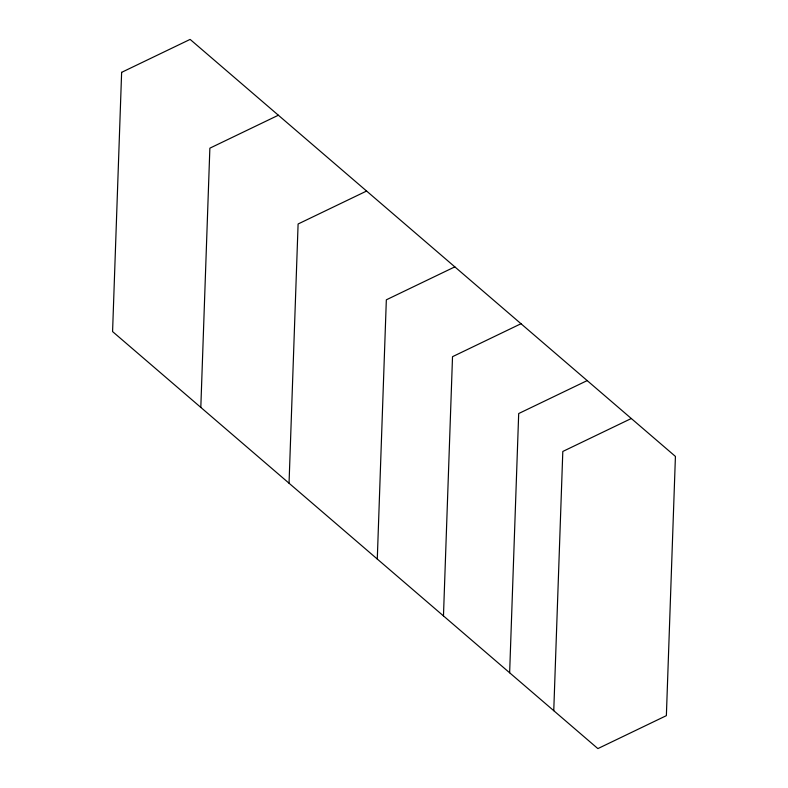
<?xml version="1.0" encoding="UTF-8"?>
<svg xmlns="http://www.w3.org/2000/svg" width="788" height="788" viewBox="0 0 788 788"><rect width="100%" height="100%" fill="white"/><g stroke="black" fill="none" stroke-linecap="round" stroke-linejoin="round"><path stroke-width="1.18" d="M200.812 407.406L209.864 148.174L278.361 115.225M289.048 483.221L298.1 223.989L366.597 191.041M377.285 559.047L386.337 299.814L454.834 266.866M443.467 615.911L452.519 356.678L521.006 323.73M509.639 672.775L518.691 413.542L587.188 380.594M553.757 710.687L562.809 451.455L631.306 418.507M121.628 72.348L112.576 331.581L597.875 748.6L666.372 715.652L675.424 456.419L190.125 39.4L121.628 72.348"/></g></svg>
